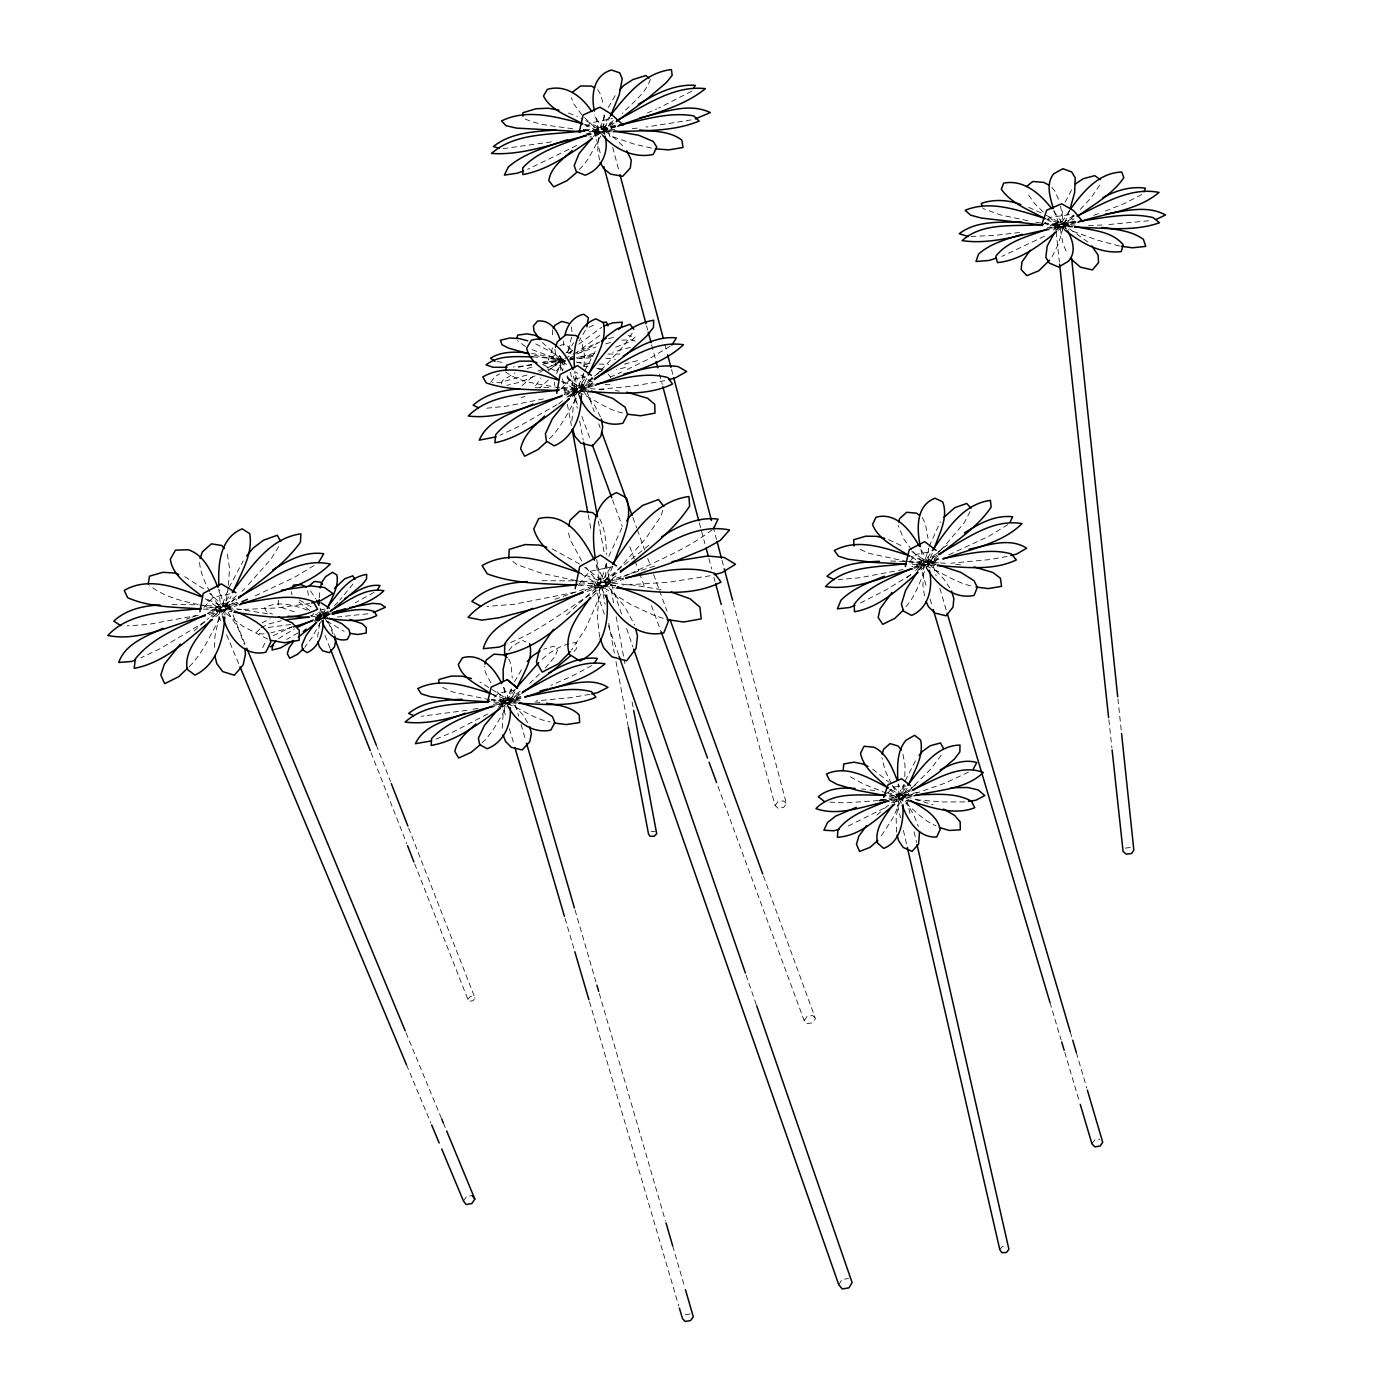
<?xml version="1.0" encoding="UTF-8"?>
<svg xmlns="http://www.w3.org/2000/svg" width="1391" height="1391" viewBox="0 0 1391 1391"><rect width="100%" height="100%" fill="white"/><g stroke="black" fill="none" stroke-linecap="round" stroke-linejoin="round"><path stroke-width="0.75" stroke-dasharray="5 3.75" d="M604.024 114.966L603.468 130.041L614.857 138.335L624.872 147.933M502.221 728.258L503.055 715.165L505.82 701.986L496.1 690.353M319.287 597.747L319.895 589.958M606.32 563.598L605.259 583.246L624.715 606.702L634.731 625.098M224.89 615.135L225.133 608.058L230.958 596.426M552.401 329.876L552.87 338.326M571.857 421.108L573.318 405.737L576.882 390.228L566.78 376.944M317.565 636.956L320.695 617.326L317.687 613.17M904.811 776.63L905.037 765.363L902.429 751.383M584.081 366.702L584.411 354.479L581.282 340.134M228.489 585.246L229.532 568.241L226.855 551.34M554.313 385.55L554.661 382.073M904.167 784.42L902.655 796.469L913.661 814.674L918.39 826.463M511.453 689.171L509.906 700.803L523.294 715.304L529.136 725.302M583.333 374.422L581.282 388.767L594.844 405.633L600.651 417.265M278.583 600.182L278.044 604.529L281.591 607.519L296.596 612.614M563.216 345.298L563.79 341.091M228.315 587.176L225.168 607.606L238.261 628.489L244.381 644.642M324.207 610.736L323.303 616.474L331.197 627.497L334.379 634.574M565.129 360.113L562.573 370.875M571.631 337.091L567.285 353.923M1062.585 210.91L1059.786 225.203L1052.135 230.889M501.403 384.072L502.377 380.56L515.018 372.823M970.066 511.627L964.259 522.755L945.132 545.411M662.707 510.306L661.038 516.113L645.998 538.23L605.033 584.307L585.889 627.95L571.527 650.084M606.093 564.224L600.164 583.959L566.224 615.222M556.626 373.64L562.068 360.321L559.46 355.383M650.414 79.357C645.615 93.684 632.192 102.882 622.177 113.54M1069.627 210.111L1063.872 225.133L1066.567 229.324M552.627 347.854L548.176 360.043L558.347 352.653M322.921 611.223L320.852 616.822L314.749 621.707M929.136 546.454L940.351 521.955M608.875 556.261L622.09 527.432M1065.245 202.112L1073.052 187.089M604.824 115.21L599.278 130.684L589.854 137.257M903.628 784.837L899.421 796.504L884.085 808.797M612.649 566.398L605.276 583.768L606.354 591.731M278.687 546.628L270.671 559.512L246.12 587.141M227.602 591.071L220.926 608.145L210.145 616.926M632.227 332.953L624.472 345.02L601.416 369.815M583.716 373.084L577.143 389.428L566.902 397.27M932.248 553.357L928.023 563.025L928.788 566.589M905.158 780.855L916.825 758.234M511.158 688.858L506.046 701.307L496.726 707.863M229.046 587.576L243.216 560.834M610.684 115.644L603.503 130.354L604.685 134.579M584.498 371.223L596.043 349.819M262.69 647.65L265.455 641.894M514.479 681.799L522.842 667.384M323.286 616.717L326.555 610.18M907.002 788.228L902.637 796.834L902.985 802.677M586.672 378.595L581.247 389.167L581.316 394.87M320.782 621.847L311.932 637.565L304.716 647.284M608.232 107.524L615.187 95.596M585.368 330.328L579.021 341.038M514.844 691.988L509.888 701.134L510.271 705.898M1052.083 256.726L1058.499 243.686L1063.767 225.464L1074.043 215.675M535.639 385.637L540.943 377.883M1099.742 185.177L1090.787 198.148L1079.59 210.18M838.79 1284.815L841.92 1279.598L848.562 1278.485M930.196 553.774L924.493 562.833L912.792 567.789M610.527 567.476L600.651 583.438L584.846 590.636M566.711 352.775L573.614 342.812M1091.97 1143.871L1094.474 1140.064L1099.829 1139.246M228.715 596.861L221.378 607.693L207.415 613.779M325.251 610.458L321.112 616.561L313.149 619.986M941.203 755.191L930.527 769.293L902.446 797.199L892.622 818.447L880.225 837.504M1069.557 210.528L1060.098 224.89L1049.179 228.402M463.464 1201.007L466.507 1196.556L472.192 1195.599M584.481 379.082L577.561 389.011L564.19 394.505M905.28 788.349L899.751 796.174L889.614 799.929M353.018 583.977L339.752 600.182M733.127 602.286L786.402 803.598L783.759 807.319L778.108 808.327L775.117 805.615L721.79 606.598M763.485 876.069L815.439 1018.664L812.518 1022.785L806.867 1023.724L804.137 1020.559L717.321 784.611M804.137 1020.559L807.058 1016.456L812.709 1015.5L815.439 1018.664M775.117 805.615L777.76 801.894L783.411 800.886L786.402 803.598M570.067 353.644L572.396 350.462M905.993 606.632C921.051 590.01 921.85 564.833 939.986 550.888M490.727 382.334L494.953 376.665L499.838 373.901M1055.908 230.558L1059.681 225.516L1053.874 210.354M609.345 117.018L599.66 130.337L586.915 134.771M408.658 828.08L475.009 998.077L473.079 1000.633L469.532 1001.294L467.898 999.416L414.709 863.915M467.898 999.416L469.828 996.878L473.375 996.199L475.009 998.077M508.88 650.553L512.218 646.154L522.46 640.364L526.041 642.033M592.583 594.131L599.921 584.516L595.852 562.573M564.92 360.373L554.07 373.762M999.816 1249.674L1002.285 1246.475L1006.823 1246.301M515.105 689.449L506.428 700.96L494.205 705.359M918.773 570.154L923.972 563.598L920.581 548.332M894.274 803.059L899.247 796.852L898.082 784.524M189.28 666.672C209.224 647.024 215.118 617.5 235.044 598.478M610.371 581.421L606.076 586.602L597.921 588.271L594.113 584.742L598.408 579.578L606.528 577.908L610.371 581.421L621.673 614.213M579.091 583.942L589.558 571.44L612.336 566.763M574.083 651.527L576.535 648.606L576.5 642.468C562.416 643.824 549.967 651.44 540.108 661.264M549.462 438.774C568.484 420.273 574.153 392.14 595.313 375.831M931.9 561.251L928.771 564.902L922.616 566.137L919.607 563.72L922.755 560.086L928.892 558.852L931.9 561.251L936.178 575.839M909.245 562.051L915.8 554.505L930.057 551.636M213.379 616.978L220.665 608.615L219.048 589.906M579.195 169.511C593.87 156.348 596.791 134.597 612.266 122.686M316.644 621.638L320.712 617.082L320 611.449M1067.958 223.551L1065.28 226.559L1058.986 227.429L1055.404 225.325L1058.082 222.334L1064.358 221.447L1067.958 223.551L1068.636 230.037M481.947 742.898C497.752 729.075 502.412 706.645 518.547 693.657M1042.05 225.951L1049.753 217.431L1070.583 214.51L1074.026 216.492M229.359 606.163L225.307 610.614L218.491 611.918L215.727 608.771L219.778 604.337L226.577 603.033L229.359 606.163L245.946 646.224M203.921 607.398L213.362 597.069L229.793 593.905M317.878 617.187L320.156 614.7L324.086 613.9L325.737 615.57L323.46 618.056L319.513 618.856L317.878 617.187L320.26 623.255M311.236 616.317L313.775 613.57M895.63 796.608L898.569 793.426L903.733 793.026L905.958 795.808L903.02 799.008L897.856 799.408L895.63 796.608L900.499 817.786M887.823 792.992L893.422 786.958L906.271 785.967M545.237 668.08L554.887 656.569L557.495 650.397L553.861 646.102L543.725 649.232M941.29 549.515L943.898 546.767M334.483 605.694L338.43 601.573M570.119 396.957L576.9 389.845L574.692 371.432M572.118 390.019L575.944 386.037L582.551 384.611L585.368 387.15L581.56 391.149L574.918 392.575L572.118 390.019L577.369 404.259M560.956 388.941L569.441 380.126L585.402 376.665M241.999 591.384L244.799 588.549M259.839 628.941L255.961 632.801L262.412 634.035L268.776 633.148M539.534 673.974L529.71 683.433M607.711 128.355L604.285 131.728L597.591 133.101L594.357 131.084L597.8 127.711L604.459 126.338L607.711 128.355L609.936 136.735M323.147 616.978L328.919 611.31M499.856 707.532L505.837 701.655L503.559 685.572M580.238 132.875L590.288 123.069L612.405 118.513M593.383 136.614L599.086 131.05L595.139 115.14M596.861 374.318L599.956 371.293M513.783 699.395L510.323 702.768L504.133 703.916L501.438 701.673L504.916 698.317L511.071 697.169L513.783 699.395L518.634 716.087M548.332 380.021L539.882 387.741M568.536 353.731L572.344 350.097M522.008 385.568L532.683 376.787M592.514 596.496L604.546 584.846L618.873 573.614M920.894 569.893L938.23 555.67M897.56 801.685L911.696 791.323M193.992 631.01L208.65 618.195M578.778 344.186L601.903 327.146M215.727 616.717L236.939 599.556M876.904 815.143L881.216 811.336M907.21 577.613L912.739 572.779M318 621.464L330.067 611.814M1058.064 230.402L1073.974 218.822M548.263 370.806L562.138 360.06M915.521 570.362L924.128 563.199L928.597 548.176L928.006 562.66L943.481 578.552L949.705 587.784M572.396 396.644L592.636 380.995M599.695 335.457L576.952 352.306M558.66 403.894L565.25 398.608M327.754 611.292L321.46 616.335L312.732 619.151M568.78 396.487L572.136 393.827C576.187 387.324 574.883 379.413 572.084 372.718M942.42 548.628L924.998 562.503L911.748 566.659M236.418 595.8L221.986 607.293L206.807 612.127M598.426 373.136L578.134 388.645L563.494 393.323M711.966 529.867C687.415 548.836 658.221 560.486 630.349 573.648M501.977 707.306L520.495 694.126M944.054 547.341L947.393 544.889M262.03 622.942L270.254 618.734M560.921 370.249L558.904 359.626L561.964 357.4M595.696 136.318L614.631 122.86M278.669 638.539L294.144 629.045M648.954 545.272L601.329 582.968L553.027 599.956M600.043 371.936L603.311 369.606M1007.849 524.598L988.966 536.213L948.94 554.8M314.07 565.476L294.544 577.317L252.849 596.982M374.023 592.392L355.348 602.772M915.556 784.976L900.203 795.913L888.901 798.417M613.309 120.652L600.216 130.024L585.802 134.11M520.182 691.275L506.967 700.647L493.422 704.42M1073.869 215.222L1060.568 224.629L1047.51 227.655M670.079 346.307L648.484 359.121L625.637 370.18M212.18 617.082L223.829 609.397L238.435 603.225M917.417 570.432L926.997 564.103L939.881 558.695M968.414 772.161L944.889 783.203L916.408 793.113M317.583 620.682L330.954 613.848M616.839 573.075L602.129 582.62L579.595 584.255M205.033 621.69L160.574 648.449L140.908 657.821M910.531 574.848L885.806 590.027L858.647 603.92M329.128 611.571L321.843 616.161L312.888 616.787M591.053 380.647L578.812 388.367L563.72 389.48M235.357 599.052L222.664 607.015L203.277 608.197M570.484 396.313L580.012 390.349L594.166 384.281M936.665 555.322L925.589 562.26L911.714 563.129M1141.715 194.566L1124.345 203.555L1102.837 212.023M591.87 665.489L572.17 676.096L551.097 685.294M893.178 802.903L901.681 797.773L912.757 794.296M691.744 91.215L658.604 108.115M556.956 404.642L519.608 426.029L499.978 435.261M297.987 632.905L286.65 639.373M612.927 122.651L600.86 129.78L581.508 130.997M539.604 372.336L562.347 359.817M518.999 693.831L507.576 700.421L493.631 701.047M498.604 707.915L508.758 702.142L521.921 697.047M273.297 635.687L292.475 626.489M1055.908 230.002L1062.967 226.037L1075.886 221.638M595.4 135.275L616.387 125.781M884.033 808.241L844.859 827.628M599.834 341.977L577.335 354.114M564.59 360.599L547.845 369.606M487.65 714.018L453.257 731.84L434.983 739.595M576.796 145.481L527.624 169.337M1072.218 218.509L1061.177 224.438L1047.214 224.438M564.729 358.548L571.214 355.105M1044.571 236.209L1001.885 256.361M910.427 790.749L900.707 795.739L889.179 795.165M572.953 354.236L597.382 342.777M570.084 357.817L573.753 355.974M589.054 327.32L596.739 323.599M261.125 627.654L269.019 623.881L281.208 620.786M534.979 375.918L520.373 382.09L506.828 385.359M610.075 377.257L621.794 371.971M628.489 574.483C584.829 591.766 550.958 627.237 506.811 643.998M647.389 112.984L656.761 108.95M564.155 360.773L546.959 367.641M576.604 354.027L595.939 346.933M537.987 371.067L543.359 369.015M186.359 619.204L190.028 617.865M1093.813 215.309L1100.837 212.771M586.967 591.401L623.985 579.073M637.513 360.652L624.872 363.955L626.159 367.328L616.491 369.502M593.122 383.533L579.491 388.211L556.296 387.515M209.085 614.492L237.322 605.433M191.854 617.187L195.592 615.917M314.123 620.351L330.363 615.013M526.98 375.014L499.439 382.699L492.466 382.403M615.709 347.211L631.288 341.16L635.357 336.778L628.158 335.614M593.192 385.985L565.841 395.044M330.345 613.361L322.26 616.074L314.21 615.587M615.848 126.929L588.671 135.188M914.409 568.31L939.394 560.312M938.786 558L926.232 562.103L889.997 561.008M630.366 347.333L612.736 352.253M237.409 602.303L223.377 606.841L199.643 605.033M615.205 125.207L601.555 129.624L581.629 129.433M559.912 345.559L565.389 343.838L573.648 352.045M520.93 696.404L508.219 700.282L491.336 699.464M521.173 698.421L495.752 705.846M521.121 397.6L524.998 396.452M291.919 627.376L270.897 632.853M527.154 368.493L534.335 366.372M654.639 566.137L602.964 582.412L575.509 580.934M608.545 338.726L616.3 336.483M605.694 343.89L611.64 342.186M710.227 575.735L668.897 582.168L622.872 585.142M615.326 126.129L602.233 129.572L584.394 124.199M890.901 800.642L912.166 796.087M664.707 380.699L631.897 386.246L597.452 389.497M1074.6 221.03L1061.82 224.316L1044.485 223.064M518.53 367.276L532.388 364.199M594.374 353.331L576.378 357.852M1076.008 222.769L1050.953 228.906M309.671 603.451L276.687 607.971L237.739 609.675M592.844 384.959L580.151 388.159L561.286 381.169M1007.067 556.47L989.697 559.599L950.975 563.181M543.568 363.955L562.694 359.591M570.275 359.313L574.361 358.356M585.055 589.958L602.216 585.872L618.717 585.315M564.537 394.157L586.15 390.315M315.461 619.186L325.633 617.569M691.188 119.887L646.102 127.085M330.154 614.353L322.642 616.057L315.948 613.24M575.005 592.236L513.835 604.337L486.954 606.406M207.85 613.135L222.421 609.849L233.897 609.727M938.908 559.356L926.858 562.068L910.392 556.052M914.687 567.006L925.763 564.503L936.23 564.016M520.808 697.552L508.828 700.264L491.197 693.779M589.801 694.387L570.519 697.673L536.457 700.838M543.446 398.904L506.376 406.207L484.294 408.45M903.142 569.545L859.238 577.839L838.321 579.578M198.27 615.205L147.759 624.507L127.12 625.863M586.985 134.771L612.718 130.667M320.052 610.058L325.65 608.91M237.009 604.181L224.055 606.841L204.877 598.286M496.291 704.768L515.731 702.09M623.777 578.065L603.781 582.377L580.412 573.144M290.702 624.507L266.689 627.689M917.591 792.383L901.246 795.687L884.45 792.296M551.34 141.899L501.438 148.889M515 690.127L498.639 693.153L491.406 700.142C512.949 701.116 529.119 718.312 550.245 721.929M472.87 709.254L478.695 708.175M1075.295 221.969L1062.463 224.316L1046.814 218.891M1148.688 220.804L1105.845 224.803M593.035 356.131L577.387 358.756M467.046 710.314L421.299 716.261M367.815 613.814L337.335 617.03M685.224 1314.721L690.649 1313.852M569.893 358.339L594.027 355.088M1050.64 228.054L1073.226 226.055L1063.506 224.577L1053.004 210.145M542.473 362.408L563.112 359.417M573.475 359.382L543.881 363.625M1019.62 232.488L994.339 235.427L970.083 236.487M889.718 799.321L900.62 797.999L906.828 798.764M1125.302 848.11L1130.657 847.467M632.314 128.667L638.208 128.007M531.727 365.12L513.279 366.946M878.26 800.573L844.65 802.903L829.871 802.103M569.841 358.913L573.37 358.652M911.87 795.043L901.768 795.739L889.631 788.645M563.181 360.912L542.977 362.043M577.091 358.443L591.714 357.852M535.187 387.759L552.436 387.446M1088.579 225.568L1102.002 225.012M607.954 354.044L619.83 354.044M565.998 352.34L571.736 352.114M565.076 361.486L560.451 361.66L558.904 359.626M621.725 340.152L631.497 339.839L637.008 341.699M964.693 801.911L942.42 801.964L915.122 799.703M542.09 580.725L573.405 580.847M614.805 129.485L602.807 129.624L580.899 118.148M605.015 384.681L610.945 384.646M651.127 831.54L655.213 831.505M611.31 131.745L582.134 131.623M172.101 604.389L195.696 604.789M564.12 390.697L588.08 391.688M912.218 564.259L935.239 565.528M315.166 617.604L327.302 618.56M494.014 702.09L516.548 703.255M578.343 585.315L601.416 585.889L614.492 587.732M599.191 364.077L608.754 364.459M520.095 700.821L509.349 700.334L479.912 681.99M203.242 609.102L221.76 609.849L231.914 611.797M1075.069 225.046L1063.037 224.403L1045.25 214.805M938.456 562.781L927.38 562.173L911.905 551.601M605.78 358.165L615.431 359.33M533.031 356.844L563.598 359.295M1072.531 227.063L1047.91 225.429M603.972 389.463L580.69 388.245L565.685 377.048M940.386 562.92L946.158 563.372M590.027 363.486L577.421 362.39M534.944 701.951L540.404 702.472M612.196 130.684L603.242 129.78L594.27 114.984M598.2 368.493L602.529 368.945M955.669 564.294L961.32 564.902M583.212 130.006L599.782 131.78L607.728 135.014M861.464 788.923L865.637 789.41M531.553 353.384L564.085 359.261M572.709 128.789C556.035 126.059 538.3 125.694 522.981 117.957M497.022 361.59L503.229 362.442M615.535 390.575L619.273 391.114M889.492 796.33L908.253 800.677M869.827 789.897L878.173 791.201M559.582 387.967C541.412 383.899 520.825 383.464 505.542 371.866M561.599 388.298C584.846 389.202 601.208 409.458 624.072 413.214M1035.843 222.177L1042.12 223.238M1044.206 223.603L1060.498 226.264L1069.262 229.863M489.615 699.743L452.736 691.953L439.782 686.076M907.384 561.634L869.288 553.392L856.995 548.037M909.349 561.964C932.961 563.738 950.766 582.707 974.204 586.498M1027.74 220.7L1000.755 214.996L982.776 208.424M661.142 589.558L634.053 585.246L604.476 582.516L584.55 567.285M651.51 148.089L633.774 144.003L609.38 135.64M583.09 365.833L588.532 366.894M310.419 615.691L321.043 617.674L344.099 631.358M517.469 702.159L509.715 700.525L502.777 685.38M534.405 355.244L567.702 362.164M267.455 613.761L224.612 606.963L209.624 593.366M936.056 564.346L927.78 562.364L920.268 547.967M1119.442 246.016L1097.273 240.121L1071.053 230.576M589.123 390.402L581.09 388.454L574.605 372.91M576.309 362.025L587.767 365.085M911.175 798.138L902.185 795.895L890.483 783.655M914.93 799.164L933.17 804.85M615.622 586.028L604.981 582.812L595.365 562.068M327.928 617.743L323.199 616.265L319.704 607.172M663.246 618.334L653.335 615.118L630.227 604.181L600.721 585.75L541.777 573.353L516.739 564.503L510.427 559.547M890.518 794.644C908.271 800.173 918.303 818.969 935.987 825.715M307.498 610.058C293.849 605.398 277.904 600.112 264.412 607.989L266.568 611.936L272.514 614.092M886.745 793.27L863.411 784.002L848.006 775.5M267.698 639.06L243.008 626.402L221.204 609.727C197.226 603.172 169.476 601.59 149.689 585.472M233.027 610.336L224.994 607.241L218.77 589.436M568.502 113.001L577.456 116.531M532.162 349.645L562.399 360.738L566.485 364.529M596.722 368.163L601.868 370.302M888.553 539.673L903.924 546.872M1028.662 207.363L1043.441 213.936M542.681 364.512L557.878 372.058M535.674 343.855L561.008 357.191M552.21 548.923L579.421 563.859M584.498 124.755L599.347 131.606L602.72 135.449M592.705 382.212L575.37 371.919M299.308 599.938L312.54 607.728M1046.727 219.622L1060.046 226.072L1064.845 230.037M909.036 799.599L902.498 796.156L898.516 783.968M184.725 576.691L204.929 589.662M911.418 557.165L924.215 564.242L927.362 569.284M492.136 694.439L506.011 702.264L508.393 706.732M525.502 346.533L517.469 340.708M561.668 381.534L577.074 390.541L579.265 395.879M315.357 614.161L320.817 617.534L322.069 621.082M581.455 574.118L600.199 585.455L603.92 593.035M872.766 769.136L888.971 782.246M309.828 610.545L296.892 600.443M205.259 598.721L220.821 609.449L222.751 616.23M1049.023 217.031L1059.768 225.829L1062.985 243.564L1067.384 254.014M889.51 789.358L899.386 797.53L901.403 803.355M318.591 612.37L322.973 616.126M1087.866 242.017L1063.785 224.838L1060.203 203.921M1043.233 211.954L1034.574 203.573L1026.558 192.132M542.351 342.499L562.155 360.547L563.964 368.198M584.533 117.644L599.104 131.363L597.765 150.037L599.608 160.382M912.931 551.514L923.989 563.946L922.911 585.472L924.824 597.939M581.855 114.844L573.475 103.525L571.405 97.631M1051.839 187.42L1055.126 191.489L1059.681 202.338M607.971 373.901L610.614 377.152M911.696 549.932L903.646 538.786L898.203 525.485M585.924 567.18L599.921 585.037L597.278 616.369L599.573 637.252M310.593 590.949L315.635 598.686M581.768 561.095L570.084 539.569L567.893 529.936M567.145 375.726C571.214 383.499 579.63 387.933 588.323 387.533L592.479 382.195L591.818 377.239M490.901 682.929L485.389 672.392L484.19 666.167M597.661 89.546L600.947 94.988L603.225 104.586M210.754 593.296L220.63 609.067L214.927 636.4L214.423 650.918M892.327 785.446L899.229 797.217L896.152 818.76L896.621 833.261M562.381 370.145L555.913 356.305L554.853 349.071M209.902 591.679C204.581 581.977 199.626 571.579 199.522 560.295M891.353 783.707L884.937 770.005L881.998 757.799M922.337 517.556L925.415 523.868L928.023 538.369M215.727 608.771L220.752 620.786M226.611 634.783L239.165 664.794M406.555 1064.95L430.827 1122.972M406.016 1032.835L441.677 1118.973M443.346 1122.972L446.667 1130.987M599.799 519.017C605.328 529.867 606.25 542.229 606.372 554.209M508.741 658.865L511.106 664.689L512.253 678.13M325.007 635.391L330.571 649.545M371.049 752.687L406.781 843.694M328.102 621.638L332.849 633.792M376.283 745.089L390.506 781.516M581.855 416.465L590.827 440.86M612.544 499.856L622.264 526.285M629.758 546.628L634.244 558.834M634.991 560.869L638.73 571.04M639.477 573.075L644.729 587.315M651.457 605.624L661.194 632.053M586.846 391.236L594.27 411.597M598.721 423.82L600.216 427.906M632.87 517.539L636.574 527.711M637.321 529.762L644.746 550.123M647.702 558.278L650.675 566.433M653.648 574.57L658.847 588.828M659.577 590.862L667.002 611.24M594.113 584.742L604.842 615.448M608.406 625.689L619.151 656.396M626.628 628.576L632.975 647.024M746.08 975.074L756.687 1005.815M919.607 563.72L927.032 588.671M930.11 599.069L932.596 607.38M1049.962 1002.476L1061.072 1039.894M1064.793 1052.378L1079.607 1102.281M939.847 588.323L946.593 611.223M1070.253 1031.861L1072.078 1038.103M1076.373 1052.691L1086.771 1088.092M501.438 701.673L506.341 718.347M509.384 728.762L513.679 743.35M565.042 918.408L574.205 949.653M589.506 1001.763L678.773 1306.01M521.051 724.415L525.92 741.107M575.039 910.044L596.878 985.141M599.295 993.487L665.42 1220.829M672.688 1245.849L684.824 1287.562M291.171 591.697L292.023 594.809M594.357 131.084L601.103 156.227M646.572 325.894L647.684 330.084M651.614 344.759L655.544 359.417M659.473 374.075L662.29 384.559M699.325 522.807L704.941 543.759M708.871 558.417L711.688 568.902M713.931 577.282L715.044 581.473M612.701 147.22L619.36 172.38M664.863 344.342L667.089 352.74M671.523 369.519L673.192 375.796M713.148 526.789L716.487 539.378M722.033 560.347L723.703 566.641M903.42 830.479L906.828 845.311M906.915 800.051L910.288 814.883M914.13 831.835L916.53 842.442M562.52 378.769L565.737 395.774M567.354 404.277L571.371 425.559M588.237 514.879L591.053 529.78M596.669 559.547L605.12 604.216M608.736 623.359L614.353 653.127M615.97 661.647L628.419 727.58M570.501 372.023L577.248 408.206M579.63 420.969L583.212 440.13M598.304 520.999L604.668 555.061M606.25 563.564L614.196 606.128M616.178 616.769L624.924 663.594M632.07 701.899L633.67 710.418M571.353 326.955L572.031 331.823M307.689 590.671L308.315 595.383M1055.404 225.325L1055.873 229.637M1056.099 231.793L1059.368 262.03M1108.853 719.738L1111.878 747.802M1117.929 698.908L1121.337 731.318"/><path stroke-width="1.5" d="M508.845 558.295L509.176 549.393L525.068 544.577L539.534 545.081L546.785 547.272M581.316 394.87C581.473 414.918 573.944 437.157 554.313 445.85L546.472 441.225L545.394 433.749L552.505 418.552L568.849 398.382M323.286 620.473C323.129 632.835 319.356 647.024 307.133 652.675L302.543 649.701L301.917 645.007L306.142 635.391L315.374 623.151M224.733 617.048C223.429 639.269 216.753 664.689 194.949 675.104L187.089 669.297C183.96 649.771 200.46 634.331 211.067 619.777M843.224 770.284L843.711 763.937L854.004 762.181L863.168 764.024L867.88 766.371M438.565 683.242L438.982 679.504L451.206 676.096L462.09 676.182L471.514 678.565M505.785 370.215L506.498 365.259L519.504 361.173L530.997 361.138L536.943 362.703M148.228 584.046L149.515 576.17L162.938 572.292L174.675 573.075L178.691 574.518M199.869 611.814L203.208 593.435L221.325 583.89L235.948 592.722M556.713 393.34L560.121 374.562L577.543 365.572L591.401 375.379M898.864 522.129L899.508 518.756L906.602 512.288L916.617 513.175L919.486 515.365M575.178 588.636L579.751 566.467L600.495 555.096L616.474 565.911M568.763 526.076L570.032 520.304L579.699 511.14L592.636 512.618L596.93 516.461M579.23 132.354L583.125 115.053L599.99 107.177L610.858 113.784L623.307 125.155M905.315 566.572L909.227 549.723L924.702 541.638L936.16 550.401M487.511 702.42L491.145 687.171L507.211 679.695L516.27 687.032M882.19 754.357L883.511 749.332L890.031 743.611L898.186 746.045L901.368 750.045M320.139 587.993L321.912 582.134L325.65 576.656L332.362 572.327L336.848 574.952C339.195 586.846 331.597 597.939 327.32 608.58M1070.218 208.459L1074.634 192.654L1075.226 177.839L1071.713 171.962L1062.898 168.711L1053.717 173.771C1045.597 183.786 1050.083 197.383 1053.3 208.459M565.076 334.883C567.059 325.146 573.631 316.261 583.82 314.244L588.393 317.739L586.95 326.833M506.637 653.474L503.125 669.471L503.299 681.52M516.809 338.013L517.765 335.092L527.05 333.857L534.822 335.231L541.186 338.187M200.095 558.591L202.391 551.81L211.432 543.846L221.76 545.498L224.299 548.419M484.868 664.116L486.241 660.03L493.979 654.153L503.646 654.883L507.037 657.543M555.461 347.263L557.339 341.838L565.876 334.779L576.065 335.527L578.673 337.839M1041.424 225.464L1046.71 210.197L1061.681 203.781L1073.73 210.737L1082.633 221.482M883.615 797.53L888.084 784.698L901.577 778.734L910.549 785.637M1144.045 191.749L1145.384 188.168C1130.605 186.046 1115.93 190.567 1103.028 197.574M613.396 564.485C620.421 543.359 633.809 520.46 626.489 497.874L616.613 492.623C590.653 503.542 591.94 535.152 595.296 558.504M933.778 549.567C938.786 534.492 948.801 517.852 942.681 501.855L934.978 498.239C915.295 505.837 917.017 529.588 920.233 546.593M610.684 115.644L619.238 94.762L622.229 78.887L619.795 72.871L611.484 70.019C593.453 75.131 590.792 95.492 594.479 111.141M232.766 592.618C240.365 573.944 253.371 554.592 249.719 533.692L242.173 528.823C219.761 538.004 217.935 564.781 218.874 585.681M713.496 528.719L718.052 519.121C697.465 516.478 678.182 526.024 661.403 536.978M908.636 784.837C914.496 770.736 924.076 755.817 920.581 740.012L914.617 735.3L905.924 740.325C896.586 751.331 897.473 766.719 897.769 780.281M588.358 375.135C595.087 358.565 607.554 341.178 603.433 322.625L595.887 318.852C576.013 326.242 572.883 349.263 574.518 367.711M1010.179 521.834L1012.648 516.809C994.93 514.687 978.795 523.851 964.363 532.979M516.687 688.423C522.616 674.426 533.953 659.473 529.623 643.703M973.335 768.945L976.778 762.529C964.137 758.86 951.34 763.902 940.264 769.884M291.675 588.445L293.553 585.055L301.047 584.655L306.542 587.037M553.27 328.311L555.009 325.216L561.668 321.408L568.432 323.164M318.817 562.12L323.755 553.74C305.116 550.958 287.902 560.503 272.636 570.032M377.222 590.167L380.039 585.524C369.137 584.133 359.139 589.697 350.219 595.261M693.535 88.294L695.326 85.373C674.548 83.825 655.544 93.962 638.295 104.325M671.853 345.124L676.391 337.874C656.865 335.944 639.234 346.255 623.185 356.061M612.666 564.19C631.914 536.457 652.344 501.542 688.928 496.517L689.64 506.046C672.131 533.153 644.694 551.74 620.421 572.362M594.461 662.985L597.435 658.43C579.769 656.361 563.372 664.759 548.437 673.14M932.283 550.645C946.923 529.797 962.815 503.942 990.409 500.412L991.14 507.124C977.995 526.65 957.686 539.778 939.725 554.522M1054.761 232.245L1047.18 246.051L1045.841 257.283L1049.353 263.108L1058.621 267.02L1068.323 261.334C1076.512 252.64 1072.948 239.895 1067.401 230.854M446.667 1130.987L474.853 1199.094L471.827 1203.545L466.124 1204.502L463.464 1201.007L441.712 1148.983M293.136 642.12L289.154 647.789L287.311 653.631L289.693 658.256L297.57 654.292L303.551 648.693M590.288 597.365C579.612 614.144 562.625 633.288 569.458 654.466L579.925 661.003C604.529 649.319 609.519 619.656 606.65 595.192M232.141 592.062C250.276 568.432 268.863 538.247 300.908 533.831L300.439 542.229C283.955 564.989 260.1 580.899 238.47 598.391M327.511 607.293C337.822 593.835 348.567 577.022 366.72 574.413L366.494 579.091L362.338 584.516L330.067 611.814M588.254 373.936C605.502 351.784 623.811 324.781 653.683 320.278L653.492 327.476L646.659 336.1L626.663 354.253L594.322 379.708M917.556 571.805L905.732 590.08L901.403 604.111L903.455 611.049L911.522 615.431C929.066 608.023 933.013 587.176 929.466 570.31M626.611 520.895L631.236 514.67L642.712 505.402L658.482 499.543L663.837 506.428M1070.653 208.911C1083.05 191.697 1098.768 172.675 1121.824 172.067L1123.789 177.7C1112.348 194.636 1093.5 204.599 1077.364 216.509M1049.492 260.221L1038.955 270.723L1026.906 275.644L1021.133 269.541L1021.898 262.082L1030.227 250.276M893.109 804.624C885.424 815.891 874.104 828.445 877.547 843.05L883.702 848.388C901.003 841.625 903.541 821.003 903.02 804.763M907.697 785.115C921.346 768.197 935.882 745.541 959.999 745.072L959.877 751.888L954.522 758.964L938.699 772.492L913.244 790.297M610.475 115.505C626.193 95.44 644.294 72.68 671.418 69.55L672.166 75.41L666.185 82.747L647.389 98.744L616.248 121.695M943.915 517.33L954.817 507.663L966.71 503.472L971.005 508.219M516.27 687.971L538.717 662.62M553.462 629.323L539.447 649.545L536.457 662.116L542.194 672.149L558.417 663.785L570.275 651.805M919.103 755.469L922.494 751.331L930.214 745.75L940.472 742.968L943.481 748.497M246.59 556L253.075 548.141L263.594 540.16L277.278 535.257L280.773 541.516M334.414 588.567L344.916 578.691L352.862 575.822L354.966 579.23M892.014 592.479L880.103 608.754L878.173 617.448L882.746 624.333L894.83 618.369L903.489 610.006M275.94 641.025L272.514 644.989L272.08 650.032L280.443 647.963L293.431 640.486M601.973 341.769L606.859 336.153L616.874 328.971L630.106 324.294L633.774 329.302M180.291 644.137L164.347 664.22L160.817 675L164.677 683.694L178.57 676.774L187.75 668.115M866.437 825.837L858.856 836.147L856.473 844.285L859.568 851.448L869.984 847.38L877.86 840.46M619.743 89.806L623.637 85.564L632.905 79.565L645.807 75.566L648.884 78.087M527.293 661.507L532.597 655.839L540.177 650.866M592.062 138.005L579.039 153.601L574.187 165.633L576.361 171.632L585.107 175.196C600.982 169.667 609.571 152.019 604.998 136.144M498.43 709.027L484.398 725.493L478.4 738.273L479.669 744.689L487.163 748.741C503.733 742.481 511.54 724.398 510.306 707.636M591.071 597.852C565.32 620.49 539.673 648.119 504.585 654.57L504.69 643.703C523.381 617.5 555.357 606.007 582.916 591.558M544.611 416.031C534.822 425.368 523.538 434.966 520.634 448.806L524.616 456.231L537.987 449.554L546.715 441.625M303.238 631.67L306.037 629.167M917.973 572.483C898.986 588.428 879.808 607.38 854.474 611.762L854.196 604.32C867.845 585.889 891.04 578.465 910.896 568.641M570.38 655.926L552.018 671.331L522.06 693.048M618.386 329.58L621.255 327.059L622.368 322.19L612.718 322.851L603.52 326.19M894.709 804.241C877.756 818.064 860.507 835.974 837.417 837.26L837.886 829.923C849.918 814.17 870.14 808.362 887.632 800.712M309.202 585.941L314.366 581.421L320.469 582.186L322.538 584.29M212.562 619.447C188.637 638.556 165.355 662.551 134.197 668.358L135.31 658.969C152.888 636.8 180.865 626.958 205.468 614.683M572.136 150.663C562.851 159.113 550.714 167.303 548.802 180.656L553.722 186.846L566.937 180.708L576.448 172.64M475.913 724.05C467.289 731.736 457.256 739.629 454.805 751.505L458.682 758.008L471.166 752.34L480.538 744.463M316.661 622.577L298.283 637.113M1026.558 186.62L1032.678 181.508L1043.702 182.36L1048.988 185.142M1056.569 231.636C1039.199 245.581 1020.368 260.43 997.434 262.586L995.852 256.274C1008.058 240.295 1029.601 236.209 1047.406 229.028M569.423 398.991C546.35 416.065 523.746 436.826 494.9 442.79L495.683 434.722C512.775 414.622 539.134 406.259 562.329 395.305M572.901 91.806L580.656 85.981L591.505 86.103L594.583 87.824M500.36 708.471C478.869 723.216 457.483 740.916 431.123 745.437L431.662 738.517C447.45 721.251 471.271 714.974 492.223 706.106M592.496 138.561C570.849 153.08 549.097 169.737 522.912 174.571L522.703 167.911C538.908 150.211 563.633 144.351 585.142 135.431M344.864 598.756L348.359 596.391M1075.504 183.908L1083.154 178.743L1094.717 175.683L1100.333 179.648M620.316 570.901C653.683 553.027 689.432 521.764 729.545 529.988L720.312 540.351L704.959 548.941L671.018 562.99L625.88 578.465M594.305 378.665C622.02 364.129 650.484 339.752 683.52 344.725C659.421 367.033 624.942 373.188 595.157 385.307M330.675 610.614C347.141 602.077 364.233 587.072 383.829 590.758C370.128 604.198 349.819 607.519 332.397 614.335M238.713 597.017C267.002 582.568 296.7 556.574 330.223 564.05C306.333 588.08 270.132 593.261 239.339 604.807M938.351 554.313C964.206 540.734 991.105 518.252 1021.95 523.607C1001.242 544.35 969.649 548.68 943.098 559.13M601.468 341.021L606.354 338.1M616.578 120.565C644.329 106.533 672.775 85.007 705.359 88.659C680.634 108.898 647.111 114.514 617.865 126.251M522.46 691.901C548.263 679.451 574.97 658.899 604.981 663.803C582.673 682.755 551.775 687.224 524.876 697.274M1077.277 215.918C1102.802 204.216 1129.84 186.672 1159.033 192.41C1136.882 211.189 1104.889 213.084 1077.938 222.264M912.166 789.914C934.283 780.855 958.851 763.172 983.333 772.474C965.284 789.949 937.308 789.862 914.009 795.756M1156.199 219.465L1165.502 214.979C1147.036 204.755 1125.058 211.102 1105.428 214.11M297.778 627.132L313.149 619.986M532.649 608.319C513.957 617.865 489.336 626.246 483.286 648.675L499.213 647.111L504.916 644.781M162.851 628.315C146.281 636.365 125.329 643.494 118.757 662.481L131.815 661.438L135.449 659.995M334.275 612.405L339.248 610.214M242.034 601.677L247.442 599.33M495.978 436.896L479.269 440.165C488.276 418.9 513.731 412.953 532.996 404.103M270.271 646.832L273.592 645.494M884.259 576.257C868.923 582.412 852.77 588.341 840.894 600.321L837.417 608.841L849.501 607.537L854.996 605.363M523.607 170.85L517.608 173.127L504.394 175.092L508.289 167.076C522.303 154.749 540.525 149.167 557.739 142.873M856.265 807.354L835.765 816.065L827.506 822.498L823.889 830.253L833.922 830.757L839.382 829.192M431.227 740.968L415.422 743.663C424.116 724.746 447.589 720.573 465.168 713.2M583.142 592.705L535.292 608.371L499.317 617.708L481.755 620.143L468.071 617.413C494.935 587.158 540.525 590.045 577.578 584.429M205.346 615.726C173.805 623.759 140.7 642.103 107.785 635.496C131.276 610.319 169.632 612.562 201.347 608.336M312.401 620.908L293.64 626.872M559.721 142.23L567.65 139.674M996.339 258.135L988.931 260.482L976.013 261.491L978.499 254.17C990.635 243.199 1006.98 239.182 1022.194 234.297M912.583 568.884C884.154 576.222 855.309 590.932 825.489 586.602C845.572 565.094 878.747 567.598 905.819 563.598M561.738 396.348C531.119 404.068 500.238 419.96 468.211 416.013C491.788 392.558 528.597 394.453 559.46 389.88M332.066 612.822L338.882 610.666M340.586 610.162L345.646 608.702M639.877 117.887C662.533 113.123 687.919 101.821 710.279 112.584L695.291 118.931M493.875 706.367C464.716 712.644 435.261 725.876 405.129 722.085C427.698 701.742 461.273 704.698 489.667 701.29M586.689 135.727C555.322 142.595 523.972 155.722 491.527 153.445C515.713 132.18 551.34 135.153 581.508 130.997M623.829 374.04C641.477 369.415 659.664 364.059 678.078 366.563L686.685 371.536L675.122 377.987L668.862 379.621M714.157 574.692L722.016 572.605L735.509 564.259L724.189 557.461L707.532 556.035L672.044 561.668M540.021 691.031L547.619 689.032M373.397 612.562L385.446 607.258L380.491 604.007L372.701 603.329L349.437 607.658M311.549 602.981L320.886 600.599L332.918 593.54L324.329 587.454L310.836 585.941L281.434 590.167M969.04 549.202C987.575 545.55 1009.344 536.891 1026.645 548.245L1016.56 554.087L1010.874 555.513M889.075 801.094C865.289 805.337 839.747 817.021 815.961 808.606C833.609 790.436 862.298 795.913 885.371 795.061M619.273 125.155C643.616 120.009 668.671 111.471 693.726 115.922L699.151 121.034C672.079 132.249 641.929 130.371 613.17 131.71M879.634 800.677L883.337 799.773M549.497 688.58C568.345 685.311 590.34 676.217 607.971 687.38L597.452 692.666L591.714 693.953M596.652 384.072C619.951 379.604 644.416 371.101 668.028 377.622L672.496 384.038C646.328 396.678 616.196 392.836 588.08 391.688M1048.901 229.376C1020.351 234.557 991.331 245.007 962.137 240.608C983.559 221.256 1016.404 227.046 1043.267 224.507M332.136 613.935C345.89 611.675 360.495 606.893 374.214 611.466L376.7 615.587C361.399 623.22 343.664 620.09 327.302 618.56M524.998 696.682C546.785 692.979 569.562 685.885 591.54 691.692L595.887 697.239C571.562 707.636 544.281 704.176 518.513 703.359M943.15 558.469C965.458 554.679 988.862 547.585 1011.309 553.931L1016.352 559.93C991.766 571.527 963.563 566.972 937.308 565.685M625.863 577.648C654.9 572.97 685.676 563.824 714.574 573.335L721.06 582.081C688.736 598.495 651.005 591.088 616.404 587.976M240.904 603.468C264.603 600.147 290.076 592.566 313.271 601.573L317.583 609.275C291.641 622.49 261.473 616.126 233.984 612.162M602.459 322.642L606.285 321.999L608.041 325.859M1079.173 221.325C1103.532 217.935 1128.727 211.832 1153.139 217.605L1159.468 222.786C1132.291 232.28 1102.698 227.585 1074.461 227.15M968.449 801.355L975.926 800.225L984.811 795.6L978.221 789.966L967.962 787.515L951.148 787.689M286.476 619.777L309.324 617.082M880.173 800.364L885.911 799.738M519.73 388.784C503.142 390.123 485.876 393.757 473.131 405.198L478.452 407.737M527.363 581.577C507.506 582.881 486.537 587.002 471.827 601.416L481.199 606.406M160.087 604.929C143.499 605.728 126.251 609.484 113.766 621.134L120.878 625.707M555.965 130.059C534.457 131.519 510.966 132.51 493.405 146.524L499.421 148.298M507.037 367.276L493.075 367.294L486.05 364.877C499.23 354.462 517.296 356.878 533.031 356.844M916.13 794.835C934.526 794.644 954.574 791.966 971.353 801.112L974.83 807.702C953.009 816.274 929.588 806.571 908.253 800.677M879.46 561.269C861.255 562.173 841.086 563.338 827.019 576.361L834.409 579.647M461.986 699.29C443.538 700.021 423.542 701.342 408.624 713.444L413.788 715.67M1021.62 222.038C1000.616 222.421 976.917 220.23 959.251 233.705L967.98 236.505M580.047 131.571L516.652 128.111L506.028 125.729L501.56 120.913C527.189 108.272 556.33 117.053 582.394 123.643M557.93 390.558C534.022 389.376 509.245 390.715 486.294 382.942L482.781 376.909C506.185 363.555 533.692 372.405 557.495 379.83M906.445 564.068L872.766 562.364L848.214 559.252L838.46 556.209L834.304 550.558C857.812 537.778 884.972 548.124 908.549 555.409M308.819 617.413L287.972 616.248M576.361 585.246C546.541 583.368 515.47 584.603 487.18 573.77L482.121 565.581C512.549 548.019 548.193 562.225 578.604 572.466M488.276 701.846L454.787 699.829L430.619 696.7L421.264 693.831L417.769 688.597C441.295 676.843 467.88 686.302 491.197 693.779M201.121 608.997C176.518 606.928 150.593 607.85 127.624 597.695L124.251 590.41C148.594 576.257 177.022 587.558 201.034 596.652M855.082 788.454C842.39 787.497 828.393 788.019 818.291 796.765L824.081 801.199M639.582 130.006C653.926 131.397 669.836 130.963 681.833 140.091L683.033 147.498L668.688 149.88L655.317 148.82M527.919 352.931C515.331 351.714 501.699 351.175 490.554 358.183L494.97 361.312M1041.998 224.977L981.437 218.074L970.622 215.17L965.163 210.302C991.227 199.487 1019.394 210.91 1044.85 218.248M627.637 414.222L640.555 415.77L654.987 413.144L654.744 404.329L647.545 398.226L626.75 392.192M554.279 723.024L566.328 724.555L579.63 722.555L579.23 714.939C570.623 706.332 557.913 705.063 546.454 703.255M614.057 130.928L638.782 135.275L653.283 141.465L656.778 147.081L653.214 154.471C634.244 158.574 615.222 149.446 602.72 135.449M975.96 587.002L988.323 588.584L1001.555 586.341L1000.407 578.204L992.931 572.483L974.083 566.954M1101.985 227.429C1116.173 229.515 1131.457 230.645 1143.419 239.356L1145.749 246.398L1132.483 247.807L1121.302 246.277M350.323 633.409L357.852 634.505L366.285 633.009L366.25 627.55L362.129 623.655L350.045 619.499M667.211 619.604L683.555 622.02L701.22 618.856L699.916 607.172L690.179 598.843L671.21 592.01M885.806 795.722L857.134 790.279L837.173 784.454L829.419 780.177L826.515 773.97C847.588 764.528 869.375 778.264 887.893 787.671M558.869 110.063L548.21 108.237L536.109 108.759L522.929 112.706L522.964 116.218M271.297 640.434L284.407 642.764L299.204 640.277L299.239 630.193L292.127 622.855L278.513 616.909M1075.156 226.455C1091.483 230.523 1111.931 230.767 1123.215 244.833L1121.181 251.615C1100.072 254.084 1080.807 242.59 1064.845 230.037M528.963 353.975L508.306 348.028L502.029 344.742L500.36 340.221L509.784 338.03L519.173 338.552L527.745 340.812M519.469 702.664L540.282 708.975L552.349 716.487L554.853 722.538L550.836 730.084C532.909 734.031 516.391 722.016 508.393 706.732M884.798 538.421L876.939 536.352L865.793 536.178L853.726 539.76L853.848 545.933M937.777 564.798L960.625 572.292L974.048 580.708L977.317 587.298L974.065 595.418C954.174 599.643 937.238 584.985 927.362 569.284M591.192 390.975L612.753 398.417L625.133 407.215L627.55 414.292L622.994 423.142C603.242 428.358 585.994 413.249 579.265 395.879M939.308 827.436L949.236 830.462L960.294 829.818L960.173 821.872L954.661 815.387L943.533 809.075M1020.785 204.547C1008.145 199.887 994.148 198.965 981.298 203.364L982.272 206.737M617.448 586.654C636.174 594.027 661.699 599.538 668.445 621.116L663.82 632.888C637.043 638.747 615.935 616.717 604.981 594.896M329.545 618.317L341.699 623.551L348.811 629.445L350.132 633.948L347.385 639.408C335.005 642.503 325.564 631.723 322.069 621.082M234.679 611.049C247.146 616.474 260.447 622.299 268.619 633.67L270.793 642.155L265.82 652.24C242.921 657.404 227.863 635.513 222.751 616.23M582.829 123.955C569.128 116.079 551.01 110.967 543.498 96.031L547.324 89.407C565.859 83.825 582.29 96.831 591.784 111.558M1045.024 218.77C1029.896 210.163 1011.605 203.99 1001.329 189.228L1003.676 183.143C1023.898 179.178 1040.398 194.079 1051.874 208.806M910.705 800.555C922.233 807.754 937.482 814.778 940.142 829.488L936.665 837.017C918.251 838.147 907.801 820.255 902.168 805.285M909.558 556.104C896.256 547.272 878.677 540.334 872.54 524.511L876 517.191C896.517 511.801 910.618 530.823 919.416 546.402M579.734 573.04C562.816 560.782 540.125 550.436 533.761 528.98L538.7 518.617C566.537 511.488 583.681 539.221 594.461 560.225M488.641 692.405C477.669 684.581 462.316 678.512 458.317 664.515L462.49 657.769C480.99 652.622 494.64 668.758 501.786 683.607M321.078 602.79L329.389 608.145M558.556 379.656C546.767 370.98 530.093 363.781 526.667 348.202L531.362 340.256C551.862 333.962 565.824 353.366 573.04 369.623M202.112 596.496C189.854 586.133 172.745 576.535 170.345 559.217L175.457 550.158L188.237 549.741C204.755 555.218 211.641 572.866 218.057 587.506M507.211 679.695L517.608 688.162M888.084 788.141C877.478 777.986 863.411 768.441 860.525 753.157L864.072 746.271L873.878 747.176C886.797 753.261 892.031 767.623 897.125 779.986M1091.865 246.068L1098.125 255.179L1098.542 262.603L1092.439 269.906L1080.477 267.194L1070.479 258.552M539.795 339.613L534.005 331.075L533.431 325.929L537.569 321.078C549.097 319.547 557.026 329.371 559.912 339.387M472.192 1195.599L474.853 1199.094M626.837 150.732L631.253 160.052L630.332 168.015L622.733 176.274L610.649 174.136L603.677 168.624L600.182 162.451M316.539 600.286L318.956 605.398M926.058 601.503L928.51 606.806L934.961 613.083L946.089 615.796L953.044 607.154L953.843 598.495L951.531 591.053M240 666.793L406.555 1064.95M431.662 1124.971L439.191 1142.985M246.763 648.223L405.198 1030.835M441.677 1118.973L443.346 1122.972M330.571 649.545L370.267 750.671M407.563 845.711L413.909 861.898M334.414 637.826L376.283 745.089M391.288 783.55L407.876 826.045M600.234 638.973L603.555 647.597L611.849 656.778L626.559 660.829L636.087 648.449L637.461 635.93L635.652 628.697M503.055 734.883L505.559 741.455L511.332 747.35L522.112 749.94L529.762 741.803L531.362 733.7L529.849 726.798M592.323 444.929L611.797 497.822M661.194 632.053L707.584 758.165M709.08 762.233L716.574 782.577M601.694 431.975L632.123 515.505M669.975 619.395L762.755 874.035M619.151 656.396L838.79 1284.815L842.32 1288.953L848.997 1287.84L852.109 1282.606L756.687 1005.815M633.687 649.075L745.385 973.022M572.483 428.828L574.918 436.444L580.951 443.173L592.444 445.955L600.808 436.444L602.738 427.02L601.381 419.021M933.205 609.467L1049.962 1002.476M1061.698 1041.981L1064.167 1050.292M1080.233 1104.367L1091.97 1143.871L1094.821 1146.862L1100.194 1146.045L1102.698 1142.22L1087.379 1090.161M947.201 613.309L1070.253 1031.861M1072.704 1040.19L1076.373 1052.691M514.896 747.523L564.433 916.321M574.831 951.74L588.88 999.677M679.399 1308.096L682.442 1318.512L685.102 1321.45L690.545 1320.581L693.309 1316.773L685.433 1289.648M317.913 641.842L319.304 646.624L322.799 650.849L329.511 652.657L334.466 646.902L335.648 641.095L334.918 636.07M526.511 743.194L574.431 907.975M596.878 985.141L598.686 991.4M666.011 1222.915L672.688 1245.849M897.108 835.104L898.586 840.616L903.246 847.467L912.079 851.396L918.582 844.041L919.521 832.009M603.903 166.694L645.998 323.807M648.241 332.188L651.058 342.655M656.1 361.504L657.787 367.798M662.846 386.646L698.769 520.721M706.072 547.95L708.315 556.33M715.617 583.559L721.216 604.511M619.917 174.484L663.211 338.048M667.645 354.827L670.966 367.415M673.748 377.9L711.479 520.495M717.043 541.464L721.477 558.243M724.259 568.728L732.57 600.182M214.996 656.361L216.753 663.577L222.699 671.575L234.366 675.244L243.199 664.776L245.477 654.048L244.816 648.397M907.315 847.415L999.816 1249.674L1001.885 1252.7L1006.441 1252.509L1008.91 1249.309L917.017 844.563M572.17 429.802L587.837 512.757M628.419 727.58L648.502 833.922L649.98 836.287L654.083 836.252L656.708 833.852L633.67 710.418M583.611 442.251L597.521 516.739M1059.594 264.186L1108.61 717.565M1112.105 749.958L1123.076 851.431L1126.241 854.126L1131.631 853.5L1133.839 850.162L1121.563 733.492M1071.592 258.117L1117.703 696.752M319.234 599.677L319.391 603.572"/></g></svg>
